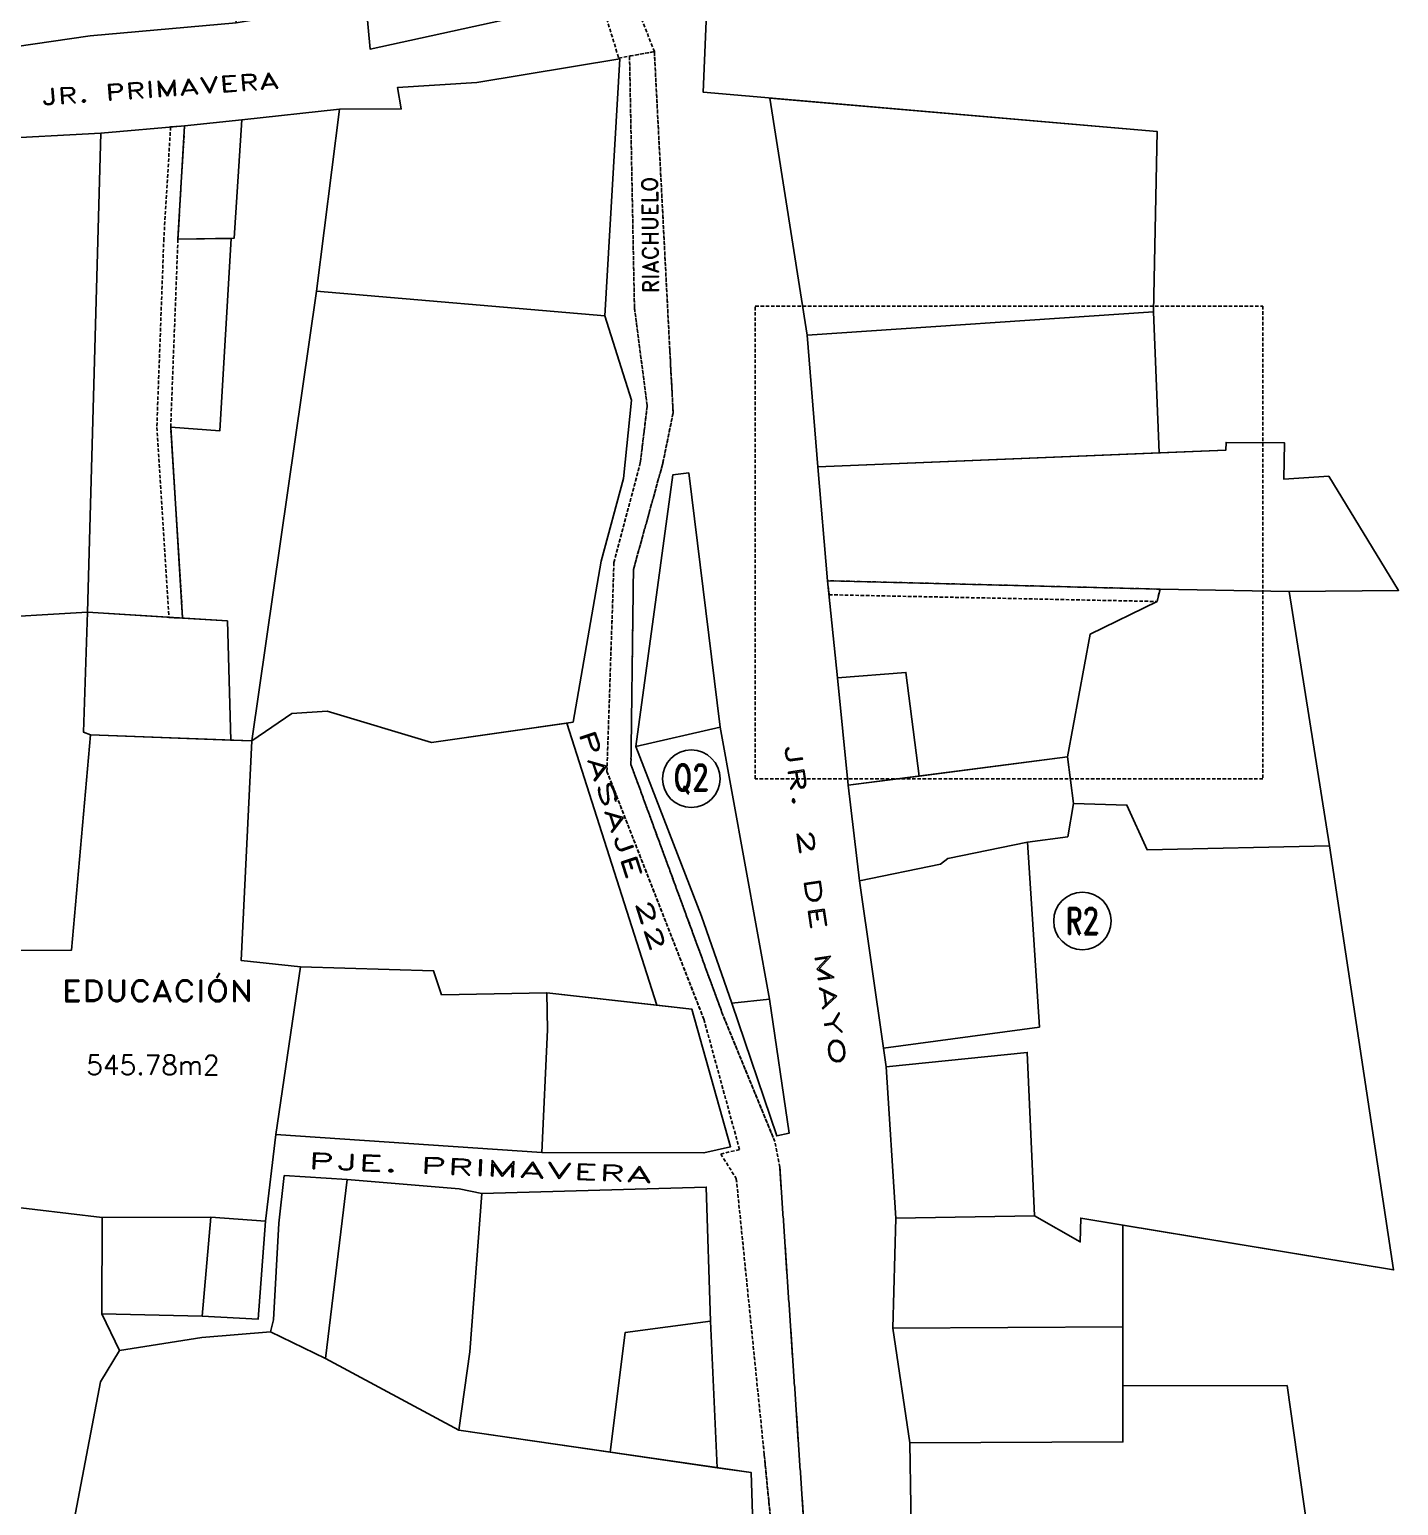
# Model space of a CAD drawing. Extents: x 425265 to 425664, y 8434748 to 8436646.
# Drawn here: x 425507.3 to 425604.9, y 8435462.8 to 8435568 of the extents above; entities that cross this region are included whole.
import ezdxf
from ezdxf.enums import TextEntityAlignment as Align

# ---------------------------------------------------------------- set-up
doc = ezdxf.new("R2010")
doc.units = 0
doc.header["$MEASUREMENT"] = 0
doc.linetypes.add('HIDDEN', pattern=[0.375, 0.25, -0.125])
doc.layers.add('RASTER', color=7, linetype='CONTINUOUS')
doc.styles.add('ROMAND', font='romand.shx')
doc.styles.add('ROMANS', font='romans.shx')

msp = doc.modelspace()

# ---------------------------------------------------------------- linework, layer by layer
at = {"layer": 'RASTER'}
for points in [[(425600.04, 8435449.25), (425596.92, 8435471.33), (425585.22, 8435471.32), (425585.22, 8435475.52), (425585.22, 8435482.77), (425604.51, 8435479.57), (425599.95, 8435509.78), (425597.06, 8435527.9), (425604.86, 8435527.99), (425599.88, 8435536.14), (425596.69, 8435535.91), (425596.72, 8435538.51), (425592.57, 8435538.54), (425592.56, 8435537.99), (425587.81, 8435537.8), (425587.4, 8435547.84), (425587.65, 8435560.69), (425555.3, 8435563.48), (425556.34, 8435588.33)], [(425551.24, 8435570.87), (425531.56, 8435566.56), (425530.44, 8435578.7)], [(425504.38, 8435560.14), (425512.36, 8435560.58), (425518.34, 8435561.1), (425522.42, 8435561.51), (425529.38, 8435562.27), (425533.78, 8435562.3), (425533.52, 8435563.83), (425539.16, 8435564.18), (425549.37, 8435565.86), (425548.28, 8435547.55), (425550.19, 8435541.54), (425549.62, 8435535.97), (425548.03, 8435530.08), (425546.03, 8435518.61), (425545.58, 8435518.54), (425552, 8435498.44), (425554.48, 8435498.16), (425557.25, 8435488.35), (425555.35, 8435487.91), (425543.8, 8435487.93), (425524.85, 8435489.21), (425524.1, 8435483.05), (425523.59, 8435476.07), (425519.6, 8435476.27), (425512.45, 8435476.45), (425513.69, 8435473.83), (425519.57, 8435474.75), (425524.46, 8435475.15), (425524.68, 8435476.02), (425525.05, 8435482.91), (425525.44, 8435486.29), (425529.93, 8435486.02), (425537.9, 8435485.34), (425539.52, 8435485.01), (425555.52, 8435485.47), (425555.83, 8435475.92), (425556.3, 8435465.48), (425558.72, 8435465.13), (425559.2, 8435450.34)], [(425570.25, 8435453.85), (425570.02, 8435467.25), (425568.82, 8435475.42), (425569.02, 8435483.26), (425568.35, 8435494.04), (425568.16, 8435495.38), (425566.43, 8435507.3), (425565.64, 8435514.11), (425564.87, 8435521.77), (425564.17, 8435528.68), (425563.48, 8435536.8), (425562.71, 8435546.17), (425560.06, 8435563.07), (425587.65, 8435560.69), (425587.4, 8435547.84), (425587.81, 8435537.8), (425592.56, 8435537.99), (425592.57, 8435538.54), (425596.72, 8435538.51), (425596.69, 8435535.91), (425599.88, 8435536.14), (425604.86, 8435527.99), (425597.06, 8435527.9), (425599.95, 8435509.78), (425604.51, 8435479.57), (425585.22, 8435482.77), (425585.22, 8435475.52), (425585.22, 8435471.32), (425596.92, 8435471.33), (425600.04, 8435449.25)]]:
    msp.add_lwpolyline(points, dxfattribs=at)
for points in [[(425529.71, 8435582.63), (425530.44, 8435578.7), (425531.27, 8435569.73), (425523.29, 8435568.65), (425522.01, 8435568.42), (425511.6, 8435567.5), (425506.21, 8435566.72), (425505.98, 8435579.22), (425511.94, 8435580.72), (425520.16, 8435581.88), (425522.49, 8435581.57)], [(425519.18, 8435578.32), (425520.16, 8435581.88), (425511.94, 8435580.72), (425505.98, 8435579.22), (425506.21, 8435566.72), (425511.6, 8435567.5), (425522.01, 8435568.42), (425521.31, 8435574.17), (425517.72, 8435574.02), (425518.67, 8435577.28), (425519.17, 8435577.32)], [(425549.37, 8435565.86), (425539.16, 8435564.18), (425533.52, 8435563.83), (425533.78, 8435562.3), (425529.38, 8435562.27), (425527.75, 8435549.32), (425548.28, 8435547.55)], [(425522.42, 8435561.51), (425521.86, 8435553.08), (425521.66, 8435553.07), (425520.84, 8435539.35), (425517.35, 8435539.63), (425518.2, 8435526.01), (425521.39, 8435525.81), (425521.63, 8435517.31), (425523.13, 8435517.26), (425527.75, 8435549.32), (425529.38, 8435562.27)], [(425587.65, 8435560.69), (425560.06, 8435563.07), (425562.71, 8435546.17), (425587.4, 8435547.84)], [(425512.36, 8435560.58), (425511.41, 8435526.44), (425518.2, 8435526.01), (425517.35, 8435539.63), (425520.84, 8435539.35), (425521.66, 8435553.07), (425517.86, 8435553.01), (425518.34, 8435561.1)], [(425518.34, 8435561.1), (425517.86, 8435553.01), (425521.86, 8435553.08), (425522.42, 8435561.51)], [(425512.36, 8435560.58), (425504.38, 8435560.14), (425503.33, 8435525.96), (425511.41, 8435526.44)], [(425527.75, 8435549.32), (425523.13, 8435517.26), (425525.97, 8435519.22), (425528.51, 8435519.39), (425535.93, 8435517.15), (425546.03, 8435518.61), (425548.03, 8435530.08), (425549.62, 8435535.97), (425550.19, 8435541.54), (425548.28, 8435547.55)], [(425587.4, 8435547.84), (425562.71, 8435546.17), (425563.48, 8435536.8), (425587.81, 8435537.8)], [(425596.69, 8435535.91), (425596.72, 8435538.51), (425592.57, 8435538.54), (425592.56, 8435537.99), (425563.48, 8435536.8), (425564.17, 8435528.68), (425587.86, 8435528.08), (425597.06, 8435527.9), (425604.86, 8435527.99), (425599.88, 8435536.14)], [(425554.28, 8435536.36), (425553.14, 8435536.23), (425550.51, 8435516.86), (425556.51, 8435518.25)], [(425554.28, 8435536.36), (425556.51, 8435518.25), (425560.02, 8435498.86), (425561.42, 8435489.31), (425560.54, 8435489.12), (425557.33, 8435498.59), (425555.17, 8435504.77), (425550.51, 8435516.86), (425553.14, 8435536.23)], [(425587.65, 8435527.2), (425587.86, 8435528.08), (425564.17, 8435528.68), (425564.87, 8435521.77), (425569.75, 8435522.15), (425570.7, 8435514.76), (425581.26, 8435516.13), (425582.89, 8435524.88)], [(425597.06, 8435527.9), (425587.86, 8435528.08), (425587.65, 8435527.2), (425582.89, 8435524.88), (425581.26, 8435516.13), (425581.7, 8435512.81), (425585.5, 8435512.69), (425586.95, 8435509.5), (425599.95, 8435509.78)], [(425488.89, 8435517.61), (425497.03, 8435517.08), (425496.11, 8435509.63), (425498.21, 8435500.37), (425500.63, 8435501), (425506.1, 8435498.43), (425506.63, 8435502.34), (425510.28, 8435502.36), (425511.64, 8435517.7), (425511.13, 8435517.9), (425511.41, 8435526.44), (425503.33, 8435525.96), (425498.22, 8435524.98), (425496.43, 8435525.14), (425489.08, 8435525.3)], [(425511.41, 8435526.44), (425511.13, 8435517.9), (425511.64, 8435517.7), (425521.63, 8435517.31), (425521.39, 8435525.81)], [(425569.75, 8435522.15), (425564.87, 8435521.77), (425565.64, 8435514.11), (425570.7, 8435514.76)], [(425535.93, 8435517.15), (425528.51, 8435519.39), (425525.97, 8435519.22), (425523.13, 8435517.26), (425522.36, 8435501.62), (425526.59, 8435501.18), (425536.08, 8435500.89), (425536.65, 8435499.18), (425544.15, 8435499.32), (425552, 8435498.44), (425545.58, 8435518.54)], [(425556.51, 8435518.25), (425550.51, 8435516.86), (425555.17, 8435504.77), (425557.33, 8435498.59), (425560.02, 8435498.86)], [(425526.59, 8435501.18), (425522.36, 8435501.62), (425523.13, 8435517.26), (425511.64, 8435517.7), (425510.28, 8435502.36), (425506.63, 8435502.34), (425506.1, 8435498.43), (425505.22, 8435485.16), (425505.26, 8435484.16), (425512.46, 8435483.3), (425520.21, 8435483.34), (425524.1, 8435483.05), (425524.85, 8435489.21)], [(425581.26, 8435516.13), (425565.64, 8435514.11), (425566.43, 8435507.3), (425572.21, 8435508.49), (425572.73, 8435508.89), (425578.41, 8435510.04), (425581.28, 8435510.44), (425581.7, 8435512.81)], [(425599.95, 8435509.78), (425586.95, 8435509.5), (425585.5, 8435512.69), (425581.7, 8435512.81), (425581.28, 8435510.44), (425578.41, 8435510.04), (425579.26, 8435496.87), (425568.16, 8435495.38), (425568.35, 8435494.04), (425578.4, 8435495.07), (425578.92, 8435483.43), (425582.17, 8435481.57), (425582.21, 8435483.27), (425604.51, 8435479.57)], [(425578.41, 8435510.04), (425572.73, 8435508.89), (425572.21, 8435508.49), (425566.43, 8435507.3), (425568.16, 8435495.38), (425579.26, 8435496.87)], [(425544.2, 8435496.67), (425544.15, 8435499.32), (425536.65, 8435499.18), (425536.08, 8435500.89), (425526.59, 8435501.18), (425524.85, 8435489.21), (425543.8, 8435487.93)], [(425554.48, 8435498.16), (425544.15, 8435499.32), (425544.2, 8435496.67), (425543.8, 8435487.93), (425555.35, 8435487.91), (425557.25, 8435488.35)], [(425560.02, 8435498.86), (425557.33, 8435498.59), (425560.54, 8435489.12), (425561.42, 8435489.31)], [(425578.4, 8435495.07), (425568.35, 8435494.04), (425569.02, 8435483.26), (425578.92, 8435483.43)], [(425529.93, 8435486.02), (425525.44, 8435486.29), (425525.05, 8435482.91), (425524.68, 8435476.02), (425524.46, 8435475.15), (425528.38, 8435473.26)], [(425539.52, 8435485.01), (425537.9, 8435485.34), (425529.93, 8435486.02), (425528.38, 8435473.26), (425537.89, 8435468.15), (425538.66, 8435473.74)], [(425555.52, 8435485.47), (425539.52, 8435485.01), (425538.66, 8435473.74), (425537.89, 8435468.15), (425548.68, 8435466.58), (425549.74, 8435475.12), (425555.83, 8435475.92)], [(425492.91, 8435457.73), (425510.26, 8435460.65), (425512.35, 8435471.6), (425513.69, 8435473.83), (425512.45, 8435476.45), (425512.46, 8435483.3), (425505.26, 8435484.16), (425500.6, 8435483.62), (425500.37, 8435481.63), (425491.34, 8435480.51), (425486.41, 8435480.93), (425485.49, 8435477.71), (425485.91, 8435471.13), (425485.23, 8435467.34)], [(425520.21, 8435483.34), (425512.46, 8435483.3), (425512.45, 8435476.45), (425519.6, 8435476.27)], [(425524.1, 8435483.05), (425520.21, 8435483.34), (425519.6, 8435476.27), (425523.59, 8435476.07)], [(425582.21, 8435483.27), (425582.17, 8435481.57), (425578.92, 8435483.43), (425569.02, 8435483.26), (425568.82, 8435475.42), (425585.22, 8435475.52), (425585.22, 8435482.77)], [(425555.83, 8435475.92), (425549.74, 8435475.12), (425548.68, 8435466.58), (425556.3, 8435465.48)], [(425558.72, 8435465.13), (425537.89, 8435468.15), (425528.38, 8435473.26), (425524.46, 8435475.15), (425519.57, 8435474.75), (425513.69, 8435473.83), (425512.35, 8435471.6), (425510.26, 8435460.65), (425510.9, 8435454.38), (425511.17, 8435443.39), (425512.18, 8435440.51), (425533.34, 8435449.4), (425541.34, 8435454.6), (425541.01, 8435448.91), (425559.2, 8435450.34)], [(425585.22, 8435475.52), (425568.82, 8435475.42), (425570.02, 8435467.25), (425585.22, 8435467.32)], [(425600.04, 8435449.25), (425596.92, 8435471.33), (425585.22, 8435471.32), (425585.22, 8435467.32), (425570.02, 8435467.25), (425570.25, 8435453.85)]]:
    msp.add_lwpolyline(points, close=True, dxfattribs=at)
at = {"layer": 'RASTER', "linetype": 'HIDDEN'}
for points in [[(425562.73, 8435457.7), (425560.76, 8435486.89), (425560.4, 8435488.73), (425556.64, 8435497.91), (425550.15, 8435515.58), (425550.33, 8435529.48), (425552.42, 8435537.04), (425553.16, 8435540.65), (425552.92, 8435545.11), (425551.82, 8435566.38), (425550.16, 8435570.63)], [(425548, 8435570.16), (425549.27, 8435565.92), (425550.05, 8435566.06), (425550.4, 8435548.14), (425551.31, 8435541.14), (425550.82, 8435537.09), (425548.94, 8435529.98), (425548.44, 8435515.09), (425555.35, 8435497.43), (425557.89, 8435488.15), (425556.55, 8435487.83), (425557.66, 8435486.08), (425559.65, 8435466.42), (425565.67, 8435405.26)]]:
    msp.add_lwpolyline(points, dxfattribs=at)
at = {"layer": 'RASTER', "color": 8, "linetype": 'HIDDEN'}
for points in [[(425557.89, 8435488.15), (425557.89, 8435488.15), (425555.35, 8435497.43), (425555.35, 8435497.43), (425548.44, 8435515.09), (425548.94, 8435529.98), (425550.82, 8435537.09), (425551.31, 8435541.14), (425550.4, 8435548.14), (425550.05, 8435566.06), (425551.82, 8435566.38)], [(425551.82, 8435566.38), (425551.82, 8435566.38), (425550.05, 8435566.06), (425550.05, 8435566.06), (425550.05, 8435566.06), (425551.82, 8435566.38), (425551.82, 8435566.38), (425551.82, 8435566.38), (425550.05, 8435566.06), (425550.05, 8435566.06), (425551.82, 8435566.38), (425551.82, 8435566.38), (425551.82, 8435566.38), (425552.92, 8435545.11), (425553.16, 8435540.65), (425553.16, 8435540.65), (425552.42, 8435537.04), (425550.33, 8435529.48), (425550.15, 8435515.58), (425550.15, 8435515.58), (425550.15, 8435515.58), (425556.64, 8435497.91), (425556.64, 8435497.91), (425560.4, 8435488.73)], [(425560.76, 8435486.89), (425560.76, 8435486.89), (425560.76, 8435486.89), (425562.73, 8435457.7), (425568.28, 8435405.77), (425568.28, 8435405.77), (425569.77, 8435388.51), (425573.62, 8435368.15), (425572.36, 8435366.89), (425572.36, 8435366.89), (425572.36, 8435366.89), (425567.46, 8435389.45), (425565.67, 8435405.26), (425565.67, 8435405.26), (425559.65, 8435466.42), (425557.66, 8435486.08)]]:
    msp.add_lwpolyline(points, dxfattribs=at)
at = {"layer": 'RASTER', "linetype": 'HIDDEN'}
for points in [[(425517.22, 8435526.07), (425518.2, 8435526.01), (425517.35, 8435539.63), (425517.86, 8435553.01), (425518.34, 8435561.1), (425517.34, 8435561.01), (425516.86, 8435553.06), (425516.36, 8435539.6)], [(425564.27, 8435527.68), (425587.65, 8435527.2), (425587.86, 8435528.08), (425564.17, 8435528.68)]]:
    msp.add_lwpolyline(points, close=True, dxfattribs=at)
at = {"layer": 'RASTER', "color": 8, "linetype": 'HIDDEN'}
msp.add_lwpolyline([(425559.01, 8435548.25), (425595.19, 8435548.25), (425595.19, 8435514.57), (425559.01, 8435514.57)], close=True, dxfattribs=at)
at = {"layer": 'RASTER'}
for centre in [(425554.45, 8435514.57), (425582.33, 8435504.44)]:
    msp.add_circle(centre, 2.05, dxfattribs=at)

# ---------------------------------------------------------------- texts
at = {"layer": 'RASTER', "style": 'ROMAND'}
for s, rotation, width, p in [('JR. PRIMAVERA', 4.1221, 1.5, (425508.1, 8435562.56)), ('PASAJE 22 ', 288.3212, 2, (425546.42, 8435517.87)), ('JR. 2 DE MAYO', 278.2375, 2, (425561.08, 8435517.04)), ('PJE. PRIMAVERA', 357.6694, 2, (425527.11, 8435486.8))]:
    msp.add_text(s, height=1.125, rotation=rotation, dxfattribs=dict(at, width=width)).set_placement(p)
at = {"layer": 'RASTER', "color": 8, "linetype": 'HIDDEN', "style": 'ROMAND'}
msp.add_text('RIACHUELO', height=1.125, rotation=90.4983, dxfattribs=at).set_placement((425552.12, 8435549.17))
at = {"layer": 'RASTER', "style": 'ROMAND'}
for s, height, width, p in [('Q2', 1.875, 0.75, (425554.45, 8435514.57)), ('R2', 1.875, 0.75, (425582.33, 8435504.44)), ('EDUCACIÓN', 1.5, 1.2, (425516.4, 8435499.71))]:
    msp.add_text(s, height=height, dxfattribs=dict(at, width=width)).set_placement(p, align=Align.MIDDLE)
at = {"layer": 'RASTER', "style": 'ROMANS'}
msp.add_text('545.78m2', height=1.387, dxfattribs=at).set_placement((425516.08, 8435494.17), align=Align.MIDDLE_CENTER)

doc.saveas('drawing.dxf')
